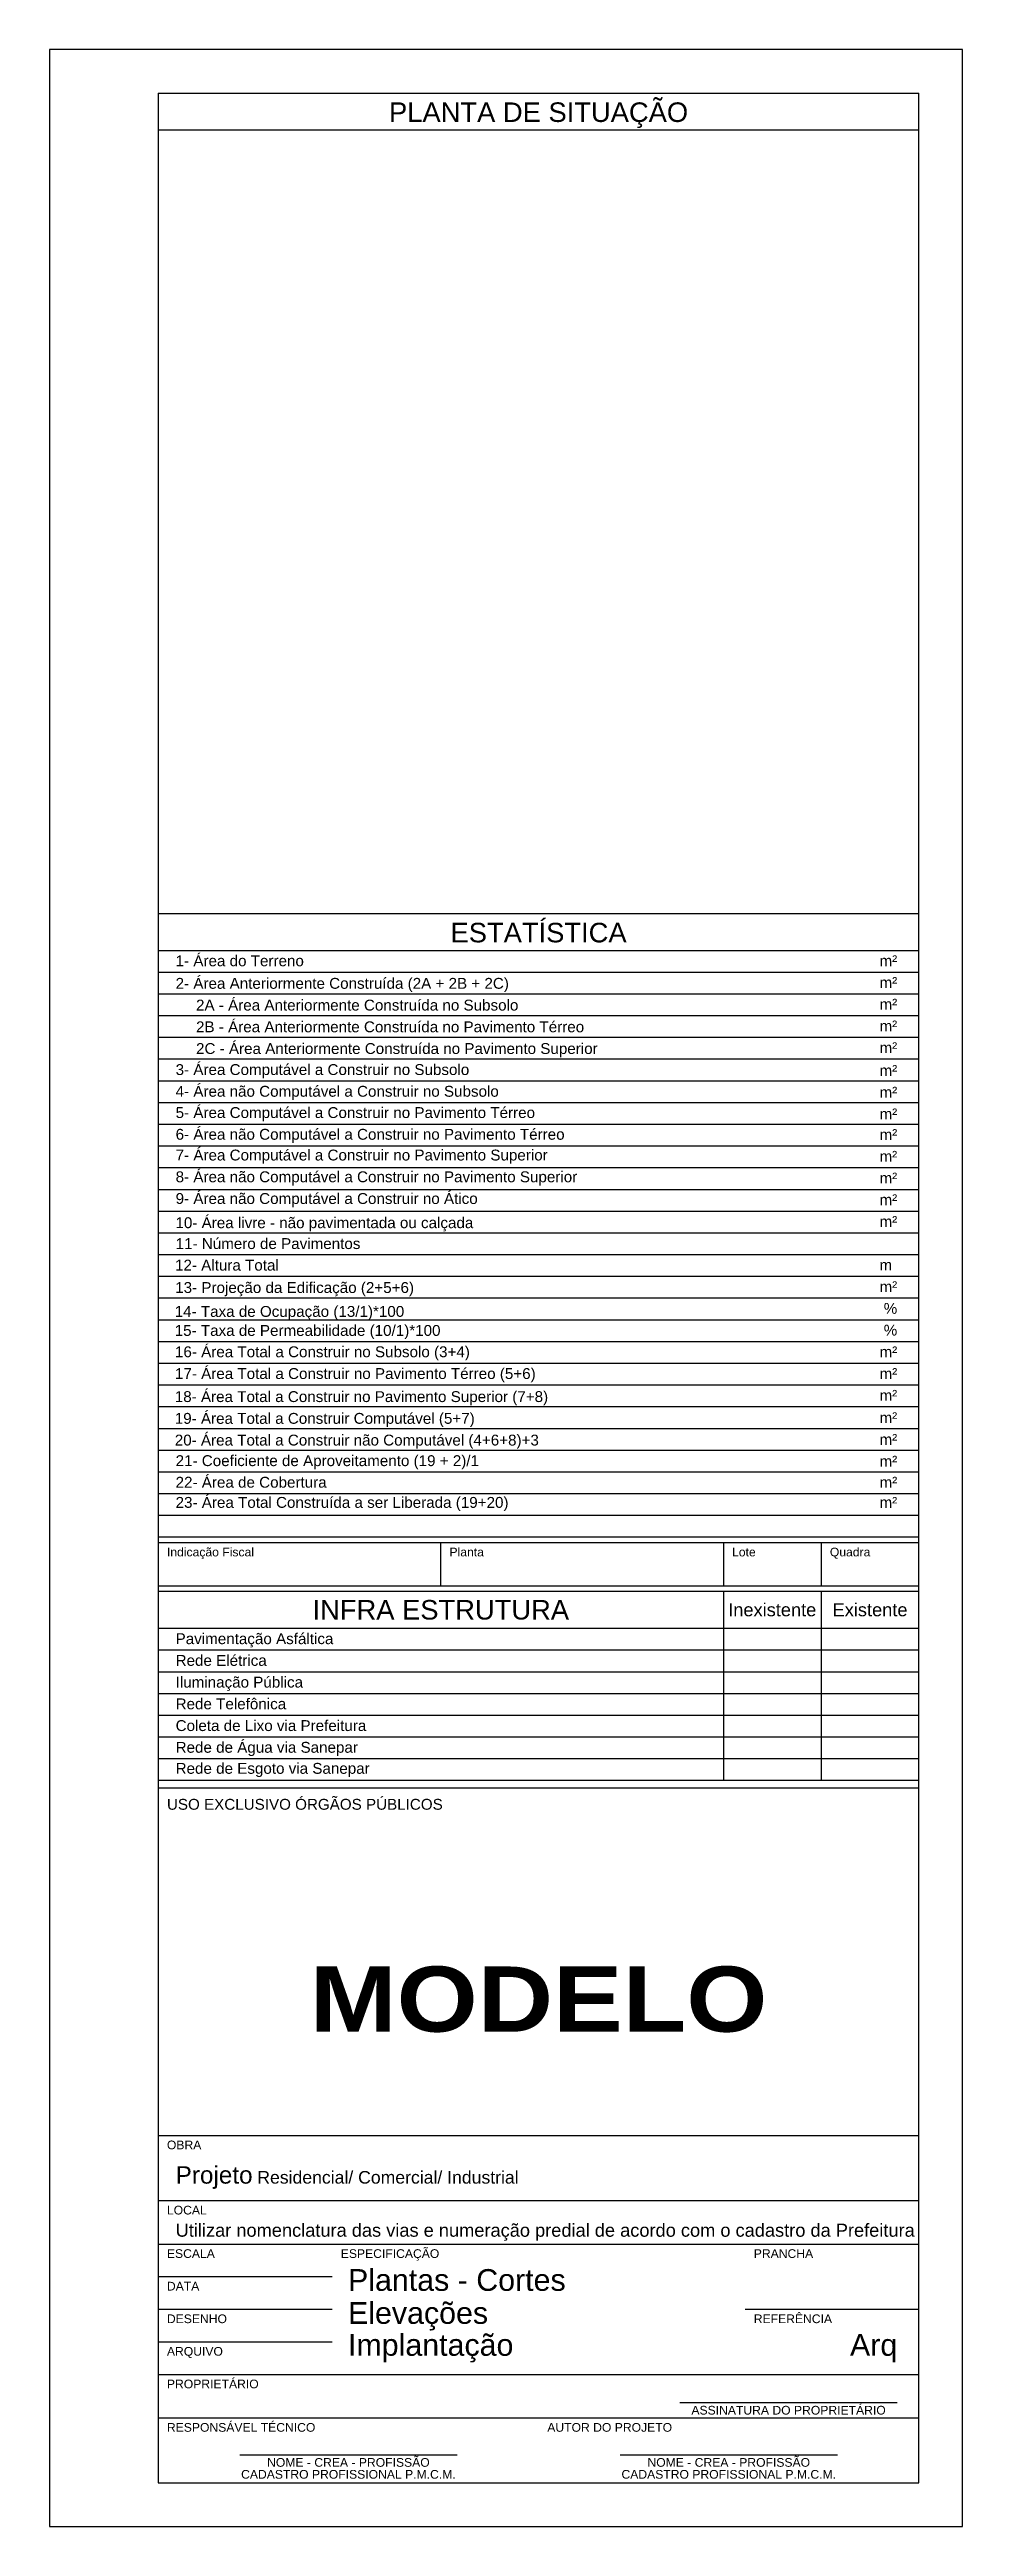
# Model space of a CAD drawing. Header units: centimetres. Extents: x 513 to 729, y -280 to 306.
import ezdxf
from ezdxf.enums import TextEntityAlignment as Align

# ---------------------------------------------------------------- set-up
doc = ezdxf.new("R2010")
doc.units = ezdxf.units.CM
for name, color, linetype in [('LEGENDA', 7, 'CONTINUOUS'), ('MARGEM2', 7, 'CONTINUOUS'), ('TEXTO-LEG', 7, 'CONTINUOUS')]:
    doc.layers.add(name, color=color, linetype=linetype)
doc.styles.add('ARIAL', font='arial.ttf')
doc.styles.add('ARIAL2', font='')
doc.styles.get('ARIAL2').set_extended_font_data('Arial Black')

msp = doc.modelspace()

# ---------------------------------------------------------------- linework, layer by layer
at = {"layer": 'LEGENDA'}
for p, q in [((539.16, 287.36), (719.16, 287.36)), ((539.16, 101.91), (719.16, 101.91)), ((539.16, 93.16), (719.16, 93.16)), ((539.16, 88.02), (719.16, 88.02)), ((539.16, 82.88), (719.16, 82.88)), ((539.16, 77.74), (719.16, 77.74)), ((539.16, 72.59), (719.16, 72.59)), ((539.16, 67.45), (719.16, 67.45)), ((539.16, 62.31), (719.16, 62.31)), ((539.16, 57.16), (719.16, 57.16)), ((539.16, 52.02), (719.16, 52.02)), ((539.16, 46.88), (719.16, 46.88)), ((539.16, 41.74), (719.16, 41.74)), ((539.16, 36.59), (719.16, 36.59)), ((539.16, 31.45), (719.16, 31.45)), ((539.16, 26.31), (719.16, 26.31)), ((539.16, 21.16), (719.16, 21.16)), ((539.16, 16.02), (719.16, 16.02)), ((539.16, 10.88), (719.16, 10.88)), ((539.16, 5.74), (719.16, 5.74)), ((539.16, 0.59), (719.16, 0.59)), ((539.16, -4.55), (719.16, -4.55)), ((539.16, -9.69), (719.16, -9.69)), ((539.16, -14.84), (719.16, -14.84)), ((539.16, -19.98), (719.16, -19.98)), ((539.16, -25.12), (719.16, -25.12)), ((539.16, -30.26), (719.16, -30.26)), ((539.16, -35.41), (719.16, -35.41)), ((539.16, -40.55), (719.16, -40.55)), ((539.16, -45.69), (719.16, -45.69)), ((539.16, -46.98), (719.16, -46.98)), ((606.02, -57.26), (606.02, -46.98)), ((672.88, -46.98), (672.88, -57.26)), ((696.02, -46.98), (696.02, -57.26)), ((539.16, -57.26), (719.16, -57.26)), ((539.16, -58.55), (719.16, -58.55)), ((672.88, -58.55), (672.88, -103.25)), ((696.02, -58.55), (696.02, -103.29)), ((539.16, -67.29), (719.16, -67.29)), ((539.16, -72.44), (719.16, -72.44)), ((539.16, -77.58), (719.16, -77.58)), ((539.16, -82.72), (719.16, -82.72)), ((539.16, -87.86), (719.16, -87.86)), ((539.16, -93.01), (719.16, -93.01)), ((539.16, -98.15), (719.16, -98.15)), ((539.16, -103.29), (719.16, -103.29)), ((539.16, -105.04), (719.16, -105.04)), ((539.16, -187.33), (719.16, -187.33)), ((539.16, -202.76), (719.16, -202.76)), ((539.16, -213.04), (719.16, -213.04)), ((539.16, -220.76), (580.31, -220.76)), ((539.16, -228.47), (580.31, -228.47)), ((678.02, -228.47), (719.16, -228.47)), ((539.16, -236.18), (580.31, -236.18)), ((539.16, -243.9), (719.16, -243.9)), ((662.59, -250.58), (714.02, -250.58)), ((539.16, -254.18), (719.16, -254.18)), ((558.45, -262.93), (609.88, -262.93)), ((648.45, -262.93), (699.88, -262.93))]:
    msp.add_line(p, q, dxfattribs=at)
for points in [[(539.16, 296.1), (539.16, -65.44)], [(539.16, 296.1), (719.16, 296.1)]]:
    msp.add_lwpolyline(points, dxfattribs=at)
at = {"layer": 'MARGEM2'}
for p, q in [((719.16, -269.61), (719.16, 296.1)), ((539.16, 32.27), (539.16, -269.61)), ((539.16, -269.61), (719.16, -269.61))]:
    msp.add_line(p, q, dxfattribs=at)
msp.add_lwpolyline([(513.45, -279.9), (729.45, -279.9), (729.45, 306.39), (513.45, 306.39)], close=True, dxfattribs=at)

# ---------------------------------------------------------------- texts
at = {"layer": 'TEXTO-LEG', "style": 'ARIAL'}
for s, height, p in [('PLANTA DE SITUAÇÃO', 4.6286, (629.16, 291.56)), ('ESTATÍSTICA', 4.6286, (629.16, 97.37)), ('INFRA ESTRUTURA', 4.6286, (606.02, -62.92)), ('Inexistente', 3.0857, (684.45, -62.92)), ('Existente', 3.086, (707.59, -62.92))]:
    msp.add_text(s, height=height, dxfattribs=at).set_placement(p, align=Align.MIDDLE_CENTER)
for s, height, p in [('1- Área do Terreno', 2.5714, (543.28, 89.41)), ('2- Área Anteriormente Construída (2A + 2B + 2C)', 2.5714, (543.28, 84.07)), ('2A - Área Anteriormente Construída no Subsolo', 2.5714, (548.11, 78.92)), ('2B - Área Anteriormente Construída no Pavimento Térreo', 2.5714, (548.11, 73.78)), ('2C - Área Anteriormente Construída no Pavimento Superior', 2.5714, (548.11, 68.64)), ('3- Área Computável a Construir no Subsolo', 2.5714, (543.28, 63.66)), ('4- Área não Computável a Construir no Subsolo', 2.5714, (543.28, 58.52)), ('5- Área Computável a Construir no Pavimento Térreo', 2.5714, (543.28, 53.48)), ('6- Área não Computável a Construir no Pavimento Térreo', 2.5714, (543.28, 48.34)), ('8- Área não Computável a Construir no Pavimento Superior', 2.5714, (543.28, 38.28)), ('7- Área Computável a Construir no Pavimento Superior', 2.5714, (543.28, 43.43)), ('9- Área não Computável a Construir no Ático', 2.5714, (543.28, 33.14)), ('10- Área livre - não pavimentada ou calçada', 2.5714, (543.24, 27.41)), ('11- Número de Pavimentos', 2.5714, (543.28, 22.47)), ('12- Altura Total', 2.5714, (543.14, 17.37)), ('13- Projeção da Edificação (2+5+6)', 2.5714, (543.18, 12.07)), ('14- Taxa de Ocupação (13/1)*100', 2.5714, (543.06, 6.41)), ('15- Taxa de Permeabilidade (10/1)*100', 2.5714, (543.06, 1.91)), ('16- Área Total a Construir no Subsolo (3+4)', 2.5714, (543.13, -3.14)), ('17- Área Total a Construir no Pavimento Térreo (5+6)', 2.5714, (543.13, -8.29)), ('18- Área Total a Construir no Pavimento Superior (7+8)', 2.5714, (543.08, -13.75)), ('19- Área Total a Construir Computável (5+7)', 2.5714, (543.08, -18.9)), ('20- Área Total a Construir não Computável (4+6+8)+3', 2.5714, (543.08, -24.04)), ('21- Coeficiente de Aproveitamento (19 + 2)/1', 2.5714, (543.28, -28.91)), ('22- Área de Cobertura', 2.5714, (543.28, -34.02)), ('23- Área Total Construída a ser Liberada (19+20)', 2.5714, (543.28, -38.79)), ('Indicação Fiscal', 2.0571, (541.22, -50.28)), ('Planta', 2.057, (608.08, -50.28)), ('Lote', 2.057, (674.94, -50.28)), ('Quadra', 2.057, (698.08, -50.28)), ('Pavimentação Asfáltica', 2.5714, (543.28, -71.05)), ('Rede Elétrica', 2.5714, (543.28, -76.19)), ('Iluminação Pública', 2.5714, (543.28, -81.33)), ('Rede Telefônica', 2.5714, (543.28, -86.47)), ('Coleta de Lixo via Prefeitura', 2.5714, (543.28, -91.62)), ('Rede de Água via Sanepar', 2.5714, (543.28, -96.76)), ('Rede de Esgoto via Sanepar', 2.5714, (543.28, -101.74)), ('USO EXCLUSIVO ÓRGÃOS PÚBLICOS', 2.5714, (541.22, -110.25)), ('OBRA', 2.057, (541.22, -190.62)), ('Projeto', 4.114, (543.28, -198.75)), ('Residencial/ Comercial/ Industrial', 2.9829, (562.61, -198.75)), ('LOCAL', 2.057, (541.22, -206.05)), ('Utilizar nomenclatura das vias e numeração predial de acordo com o cadastro da Prefeitura', 3.0857, (543.28, -211.32)), ('ESCALA', 2.057, (541.22, -216.34)), ('ESPECIFICAÇÃO', 2.0571, (582.36, -216.34)), ('PRANCHA', 2.057, (680.08, -216.34)), ('DATA', 2.057, (541.22, -224.05)), ('Plantas - Cortes', 5.1429, (584.07, -224.13)), ('Elevações', 5.143, (584.07, -231.94)), ('DESENHO', 2.057, (541.22, -231.77)), ('Implantação', 5.1429, (584.07, -239.5)), ('REFERÊNCIA', 2.057, (680.08, -231.77)), ('ARQUIVO', 2.057, (541.22, -239.48)), ('PROPRIETÁRIO', 2.0571, (541.22, -247.2)), ('RESPONSÁVEL TÉCNICO', 2.0571, (541.22, -257.48)), ('AUTOR DO PROJETO', 2.0571, (631.22, -257.48))]:
    msp.add_text(s, height=height, dxfattribs=at).set_placement(p)
for s, height, p in [('m²', 2.571, (714.02, 89.41)), ('m²', 2.571, (714.02, 84.27)), ('m²', 2.571, (714.02, 79.13)), ('m²', 2.571, (714.02, 73.98)), ('m²', 2.571, (714.02, 68.84)), ('m²', 2.571, (714.02, 63.45)), ('m²', 2.571, (714.02, 58.3)), ('m²', 2.571, (714.02, 53.16)), ('m²', 2.571, (714.02, 48.27)), ('m²', 2.571, (714.02, 43.13)), ('m²', 2.571, (714.02, 37.98)), ('m²', 2.571, (714.02, 32.84)), ('m²', 2.571, (714.02, 27.7)), ('m', 2.57, (712.81, 17.41)), ('m²', 2.571, (714.02, 12.27)), ('%%%', 2.571, (714.02, 7.13)), ('%%%', 2.571, (714.02, 1.98)), ('m²', 2.571, (714.02, -3.16)), ('m²', 2.571, (714.02, -8.3)), ('m²', 2.571, (714.02, -13.45)), ('m²', 2.571, (714.02, -18.74)), ('m²', 2.571, (714.02, -23.89)), ('m²', 2.571, (714.02, -29.04)), ('m²', 2.571, (714.02, -34.02)), ('m²', 2.571, (714.02, -38.79)), ('Arq', 5.143, (714.02, -239.5))]:
    msp.add_text(s, height=height, dxfattribs=at).set_placement(p, align=Align.RIGHT)
at = {"layer": 'TEXTO-LEG', "color": 253, "style": 'ARIAL2'}
msp.add_text('MODELO', height=15.429, dxfattribs=at).set_placement((629.16, -155.07), align=Align.MIDDLE_CENTER)
at = {"layer": 'TEXTO-LEG', "style": 'ARIAL'}
for s, p in [('ASSINATURA DO PROPRIETÁRIO', (688.31, -252.13)), ('NOME - CREA - PROFISSÃO', (584.16, -264.47)), ('NOME - CREA - PROFISSÃO', (674.16, -264.47)), ('CADASTRO PROFISSIONAL P.M.C.M.', (584.16, -267.56)), ('CADASTRO PROFISSIONAL P.M.C.M.', (674.16, -267.56))]:
    msp.add_text(s, height=2.0571, dxfattribs=at).set_placement(p, align=Align.MIDDLE)

doc.saveas('drawing.dxf')
